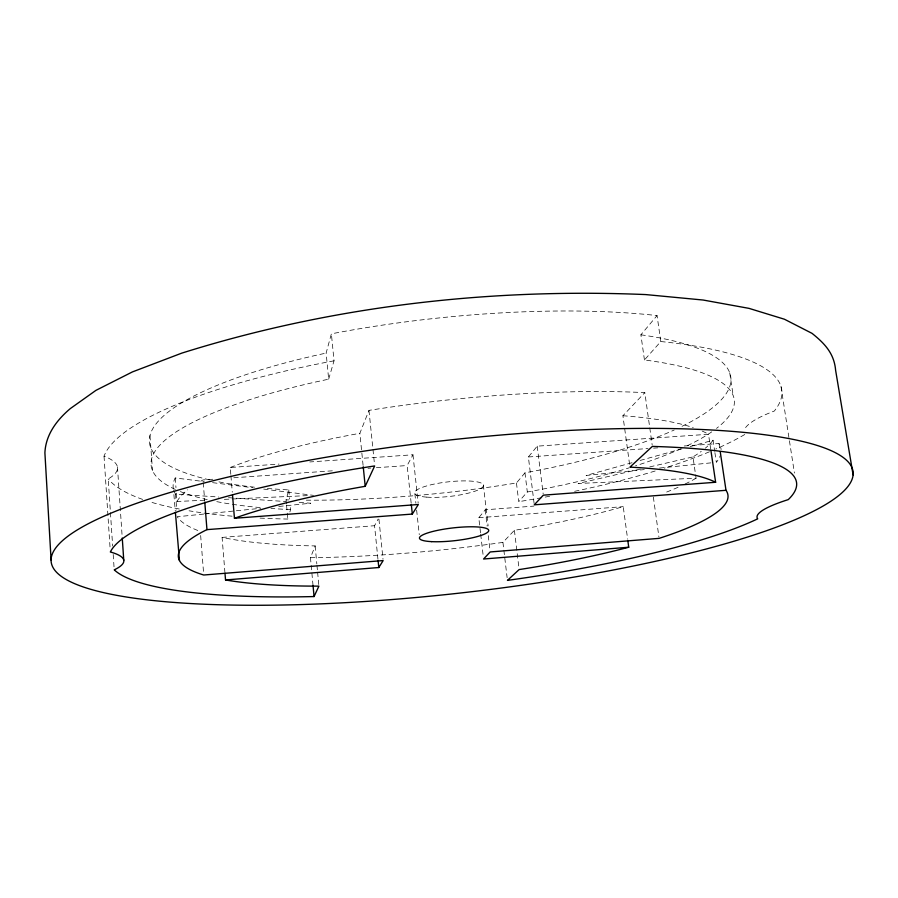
<?xml version="1.0" encoding="UTF-8"?>
<svg xmlns="http://www.w3.org/2000/svg" width="898" height="898" viewBox="0 0 898 898"><rect width="100%" height="100%" fill="white"/><g stroke="black" fill="none" stroke-linecap="round" stroke-linejoin="round"><path stroke-width="0.67" stroke-dasharray="4.49 3.37" d="M286.451 503.958L286.08 499.849L288.786 489.904A292.512 74.489 -6.4 0 1 265.123 488.243M175.357 489.455A293.421 70.841 -6.4 0 1 328.668 379.181L326.12 353.094L331.384 333.82A340.679 87.196 -6.4 0 1 657.055 315.568L660.793 341.543L644.45 359.975A293.421 70.841 -6.4 0 1 716.503 428.402M260.027 518.09A341.745 82.93 -6.4 0 0 287.809 519.055L288.494 516.687M289.886 511.95L290.57 509.581L290.099 504.339M328.668 379.181L334.034 360.805L331.384 333.82M313.032 585.451L310.472 557.703L315.153 545.905A274.799 58.875 -6.4 0 1 222.087 537.408L224.859 571.723M363.095 465.389L359.862 433.307L368.966 410.375A343.9 74.22 -6.4 0 1 644.82 392.606L652.184 445.026M377.946 559.162L374.556 525.712L378.193 518.999M411.149 502.981L407.142 465.534L412.968 454.781L309.743 461.954M480.531 532.862L478.78 517.719L485.246 509.795L533.872 506.102M534.108 503.464L528.372 456.981L537.206 446.16L708.5 434.262L710.733 449.348M306.308 500.175A340.679 87.196 -6.4 0 0 516.462 482.967L524.971 472.842A292.512 74.489 -6.4 0 0 674.218 429.996M644.45 359.975L640.891 334.808L657.055 315.568M516.462 482.967L518.73 501.668L527.317 491.992A293.421 70.841 -6.4 0 0 629.094 467.869M310.472 557.703A343.9 74.22 -6.4 0 0 502.936 542.392L514.397 530.303A274.799 58.875 -6.4 0 0 623.234 506.64L627.635 539.114M629.577 464.356L622.909 415.74L644.82 392.606M632.012 462.717L586.091 475.457L644.293 469.587M640.117 460.461L681.986 448.843M690.091 446.598L713.057 440.233L714.696 451.267M640.263 469.104L578.087 483.494L696.073 478.207L692.975 456.902A273.946 62.366 -6.4 0 0 701.271 451.368M649.725 466.915L692.975 456.902M203.678 514.071L177.243 516.754A274.799 58.875 -6.4 0 0 198.929 530.909M205.07 513.937L260.723 508.302M278.807 506.461L310.809 503.217L296.856 502.285M659.536 468.049L713.573 462.593M222.087 537.408L374.556 525.712M478.78 517.719L623.234 506.64M212.815 479.24L203.027 479.936A274.799 58.875 -6.4 0 0 198.267 482.653M233.783 477.77L333.046 470.765M368 468.296L370.795 468.105M376.385 467.701L407.142 465.534M528.372 456.981L648.042 448.54M653.609 448.147L657.774 447.855M684.22 445.992L719.006 443.533A274.799 58.875 -6.4 0 1 721.105 449.584M230.808 474.335L230.236 467.476L279.053 464.086M176.378 493.17L177.007 501.477L206.248 500.164M224.354 499.355L309.305 495.539M173.774 490.33A273.946 62.366 -6.4 0 0 175.537 494.125L218.775 497.032M228.53 497.694L285.71 501.533M173.426 489.028A273.946 62.366 -6.4 0 1 175.233 477.949L204.261 481.609M212.557 482.653L252.652 487.704M263.709 489.096L313.481 495.359M780.979 386.409L794.438 473.078M729.704 372.76L733.195 395.591M719.006 443.533L719.826 449.034M714.898 452.648L716.346 462.313A274.799 58.875 -6.4 0 0 720.162 455.881M653.351 497.043L658.93 536.982M537.206 446.16L543.155 493.799M524.971 472.842L527.317 491.992M514.397 530.303L518.965 568.221M502.936 542.392L507.123 577.661M483.337 484.83L488.13 525.891M485.246 509.795L487.154 526.116M488.265 535.635L490.016 550.597M480.699 534.243L483.247 556.266M412.968 454.781L418.176 503.127M414.865 493.72L415.897 503.273M416.627 510.109L419.265 534.692M368.966 410.375L374.522 464.547M378.934 519.257L383.019 559.196M315.153 545.905L316.837 563.933M316.96 565.325L317.477 570.87M317.611 572.25L318.779 584.733M288.786 489.904L289.627 499.086M286.574 505.338L287.809 519.055M173.886 494.529L175.278 511.018M230.921 475.716L232.279 492.183M203.251 482.697L204.665 500.646M200.658 535.511L203.633 573.642M175.233 477.949L175.963 487.636M175.537 494.125L176.738 510.098M149.977 435.564L152.503 470.574M117.47 467.106L122.162 536.622M334.034 360.805A341.745 82.93 -6.4 0 0 104.033 456.173A112.576 26.244 -2.7 0 1 108.209 478.948L112.654 546.063M113.204 554.459L114.125 568.445M104.033 456.173L110.061 547.814M288.741 499.917A340.679 87.196 -6.4 0 1 286.08 499.849M640.891 334.808A292.512 74.489 -6.4 0 1 681.436 426.595M254.482 487.187A292.512 74.489 -6.4 0 1 217.844 481.665M209.593 479.891A292.512 74.489 -6.4 0 1 326.12 353.094M660.793 341.543A341.745 82.93 -6.4 0 1 774.278 411.071A102.293 22.046 -9.5 0 0 744.498 429.502M744.779 434.486A341.745 82.93 -6.4 0 1 715.773 449.067M709.454 451.784A341.745 82.93 -6.4 0 1 664.239 468.184M655.158 471.001A341.745 82.93 -6.4 0 1 572.475 491.767M549.632 496.268A341.745 82.93 -6.4 0 1 542.976 497.492M541.629 497.739A341.745 82.93 -6.4 0 1 518.73 501.668M232.077 516.17A341.745 82.93 -6.4 0 1 189.074 510.794M179.308 509.031A341.745 82.93 -6.4 0 1 148.81 501.466M142.647 499.411A341.745 82.93 -6.4 0 1 108.209 478.948M711.732 431.871A293.421 70.841 -6.4 0 1 685.578 446.553M680.83 448.753A293.421 70.841 -6.4 0 1 635.537 465.838M290.57 509.581A293.421 70.841 -6.4 0 1 270.949 508.448M260.151 507.572A293.421 70.841 -6.4 0 1 216.699 501.634M207.258 499.647A293.421 70.841 -6.4 0 1 180.184 491.509M713.057 440.233A273.946 62.366 -6.4 0 1 705.323 448.181M696.073 478.207A274.799 58.875 -6.4 0 1 685.107 484M678.057 487.277A274.799 58.875 -6.4 0 1 664.7 492.822M177.007 501.477A274.799 58.875 -6.4 0 1 187.749 489.78M230.236 467.476A274.799 58.875 -6.4 0 1 359.862 433.307M622.909 415.74A274.799 58.875 -6.4 0 1 693.234 427.628M702.214 431.085A274.799 58.875 -6.4 0 1 708.5 434.262M426.853 497.144A34.64 7.33 -6.4 0 0 482.922 486.795A34.64 7.33 -6.4 0 0 437.292 483.461A34.64 7.33 -6.4 0 0 426.853 497.144"/><path stroke-width="1.35" d="M232.503 494.933L234.445 518.269A276.517 51.781 -6.4 0 1 365.205 486.312L374.657 465.939A346.089 65.273 -6.4 0 0 110.331 551.978A114.035 20.654 -3.6 0 1 114.226 569.837A346.089 65.273 -6.4 0 0 314.064 596.553L318.902 586.125A276.517 51.781 -6.4 0 1 225.533 579.962L224.971 573.104M225.533 579.962L378.799 567.525L383.165 560.565L203.734 575.012A276.517 51.781 -6.4 0 1 206.955 529.629L204.778 502.027M206.955 529.629L412.328 514.071L418.333 504.508L234.445 518.269M627.814 540.461L628.735 547.23L483.562 559.016L490.173 551.956L659.121 538.362A276.517 51.781 -6.4 0 0 725.999 490.308L720.241 451.784M710.947 450.717L715.627 482.271L543.324 495.168L534.276 504.833L725.999 490.308M853.1 474.896A403.46 76.633 -6.4 0 0 258.007 470.339A403.46 76.633 -6.4 0 0 245.289 605.23A403.46 76.633 -6.4 0 0 853.1 474.896L835.623 370.346C834.186 353.475 824.802 343.597 812.039 333.36L784.425 319.228L748.988 308.362L703.156 300.033L645.729 294.578C489.376 288 331.194 306.139 181.722 353.15L132.489 371.884L95.974 390.338L70.325 408.579C56.933 419.894 45.697 434.587 44.9 452.828L51.096 560.083M411.295 504.362L412.328 514.071M378.092 560.554L378.799 567.525M363.241 466.78L365.205 486.312M313.032 585.451L314.064 596.553M175.402 512.388L179.454 560.487M122.263 538.014L123.756 560.262M628.735 547.23A276.517 51.781 -6.4 0 1 519.123 569.579L507.449 580.377A346.089 65.273 -6.4 0 0 757.71 518.831A103.495 17.32 -8.8 0 1 788.253 499.614A346.089 65.273 -6.4 0 0 652.375 446.407L629.947 467.128A276.517 51.781 -6.4 0 1 715.627 482.271M431.702 541.64A34.854 6.443 -6.4 0 0 488.175 531.739A34.854 6.443 -6.4 0 0 442.388 529.438A34.854 6.443 -6.4 0 0 431.702 541.64"/></g></svg>
